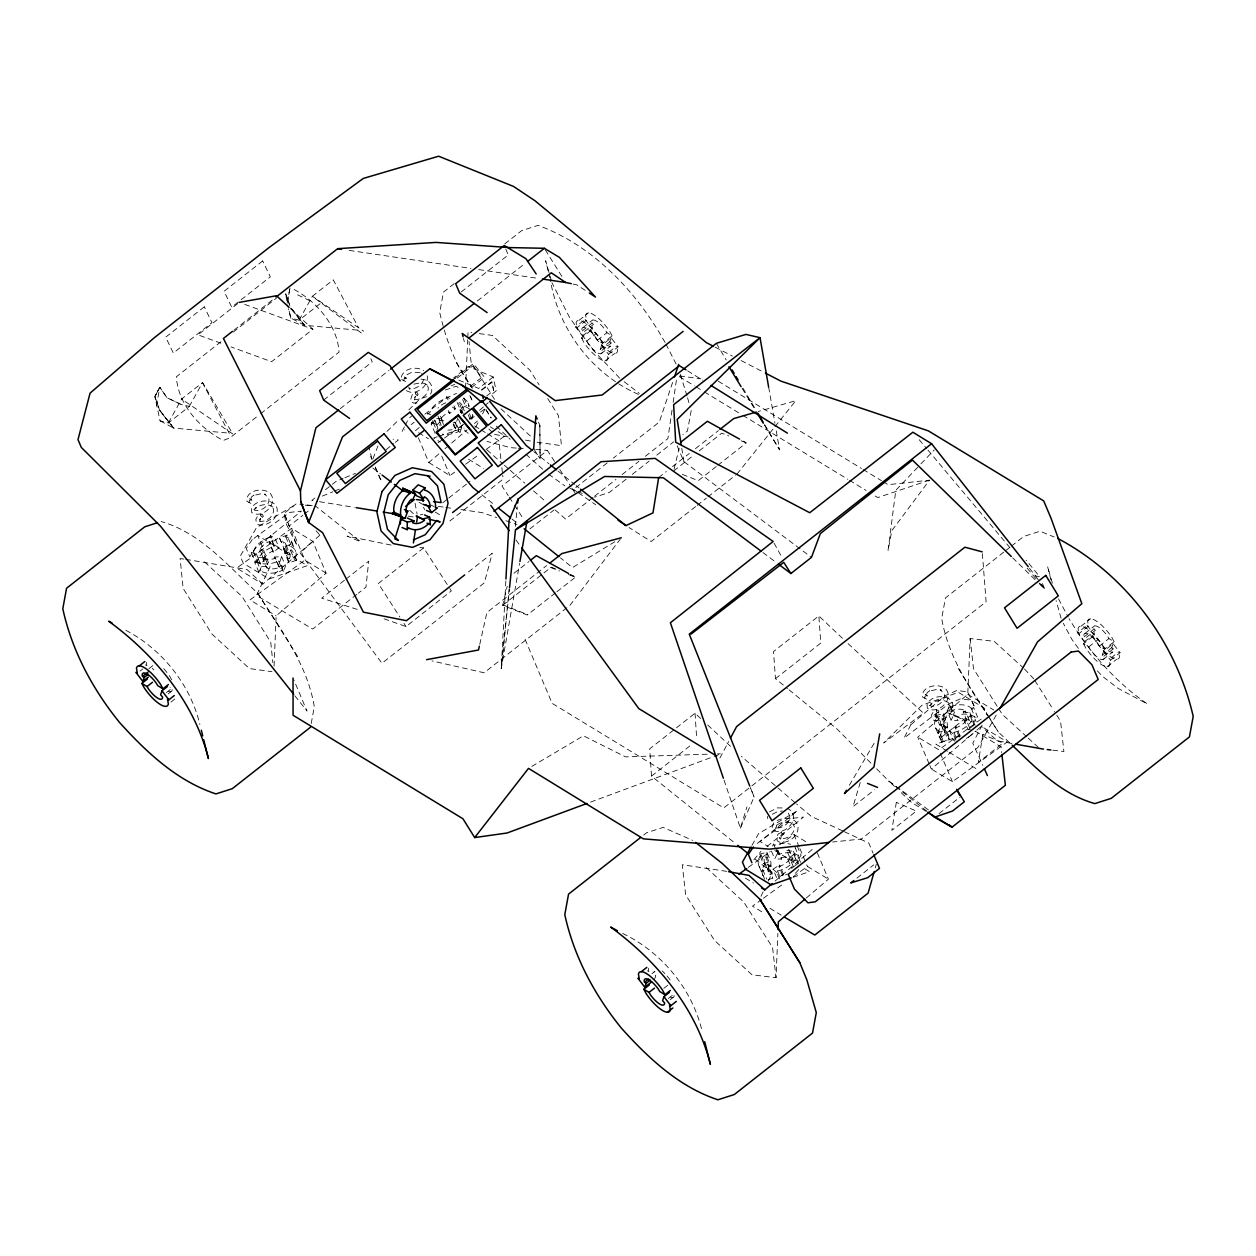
<?xml version="1.0" encoding="UTF-8"?>
<svg xmlns="http://www.w3.org/2000/svg" width="1256" height="1256" viewBox="0 0 1256 1256"><rect width="100%" height="100%" fill="white"/><g stroke="black" fill="none" stroke-linecap="round" stroke-linejoin="round"><path stroke-width="0.75" stroke-dasharray="5 3.75" d="M274.059 666.151L276.132 615.895L326.12 573.144L312.791 541.32L291.58 528.321L236.678 568.089L262.802 584.103L312.791 541.32M726.722 871.35L682.259 864.756L685.682 894.963L714.601 940.524L752.014 974.797L776.02 977.702L777.888 933.381M929.079 763.726L917.743 737.131L967.748 694.364L970.15 638.535L994.218 641.345L1023.075 667.705M465.521 387.994L467.719 339.732M467.813 337.801L468.064 332.008L471.816 332.542M505.854 580.931L501.254 668.537L519.591 563.426M509.167 588.703L501.254 668.537L509.355 589.551M515.352 526.405L517.284 506.937M249.096 502.651L249.426 500.438L251.451 499.825L252.377 501.646L250.933 503.389L246.945 501.395C245.344 490.201 263.32 486.92 270.181 493.31C278.958 503.75 262.159 519.576 251.655 512.432L251.436 508.13C255.816 500.312 268.093 498.71 274.907 504.237L276.995 507.801C278.989 517.849 268.235 526.562 258.689 524.82L256.381 523.469L255.879 519.152L257.496 516.53L262.253 514.301L263.43 516.247L259.647 519.482L260.683 518.226L259.757 521.805L258.312 520.329L260.071 521.35C266.712 521.947 274.389 516.153 273.478 509.088L271.987 506.529L273.164 507.283C267.858 502.997 259.741 504.363 254.858 508.633L256.098 507.581L255.172 511.192L253.963 509.528L255.69 510.533C262.253 511.114 269.82 505.367 268.91 498.381L264.718 494.158L265.675 494.424L261.593 493.655L253.084 495.57L254.01 495.1L251.498 496.921L250.556 500.579L249.599 498.742L251.451 499.825M403.835 380.788L404.149 378.59L406.175 377.962L407.117 379.799L405.672 381.541L401.685 379.532M672.038 410.068L667.894 438.595L644.972 456.603M673.153 402.454L676.749 377.726M924.746 698.336L925.06 696.138L927.085 695.51L928.027 697.331L926.583 699.09L922.595 697.08C920.978 685.886 938.97 682.62 945.831 688.995C954.607 699.451 937.792 715.261 927.289 708.133L927.085 703.831C931.465 696.012 943.743 694.395 950.557 699.922L952.645 703.486C954.639 713.534 943.884 722.247 934.338 720.504L932.03 719.154L931.512 714.852L933.13 712.231L937.887 710.001L939.08 711.932L935.296 715.182L936.317 713.91L935.39 717.506L933.962 716.03L935.72 717.05C942.345 717.647 950.038 711.854 949.128 704.773L947.636 702.23L948.798 702.967C943.507 698.681 935.39 700.063 930.492 704.333L931.748 703.266L930.806 706.893L929.613 705.213L931.34 706.217C937.887 706.798 945.454 701.068 944.543 694.081L940.352 689.858L941.325 690.125L937.243 689.34L928.733 691.255L929.66 690.8L927.132 692.621L926.19 696.264L925.248 694.442L927.085 695.51M270.15 537.207L268.313 537.756A20.661 12.717 -22.9 0 0 253.822 550.364L253.508 551.651L251.121 552.248L255.046 561.542L257.433 560.945L257.747 559.658A20.661 12.717 -22.9 0 1 272.238 547.051L274.075 546.501L270.401 535.558L275.127 538.416L279.052 547.695L273.196 552.405L269.506 541.556L267.151 542.592A14.334 8.823 -22.9 0 0 259.898 549.484L263.619 559.375L265.817 558.81L261.892 549.531L259.694 550.081M273.196 552.405L269.506 541.556M274.075 546.501L270.401 535.558M449.585 398.482L446.696 396.755L446.461 398.403L444.624 398.953A20.661 12.717 -22.9 0 0 430.133 411.56L429.819 412.847L427.433 413.444L428.736 416.552M454.044 405.798L455.347 408.891L449.507 413.601L449.742 412.046L447.387 413.083A14.334 8.823 -22.9 0 0 440.118 419.975L442.128 420.006L439.506 413.821M156.388 405.876L159.842 387.225L166.875 397.634L180.942 404.432L189.358 406.442L168.382 422.927L160.046 420.839L154.896 396.582L159.842 387.225L166.844 397.665L181.021 404.354M289.963 288.158L287.2 303.089L285.709 293.794L289.367 304.156M311.221 723.487L314.298 706.704C307.186 663.655 280.245 629.115 257.7 593.177C228.215 566.283 201.07 532.952 161.161 521.538M691.208 410.524L687.44 431.044L682.84 434.655M287.153 303.12L289.948 288.174M479.761 644.375L486.888 612.535L546.611 565.608M401.308 377.208C403.427 368.196 416.757 365.873 423.665 370.677M555.388 592.926L527.269 615.032L502.667 605.329L507.22 586.301M674.127 469.053L679.135 448.125M434.058 420.854L433.744 422.142L431.358 422.738L436.805 424.968L442.128 420.006M875.259 867.896L876.295 864.301M860.234 782.535L852.981 806.682L874.459 789.82M159.795 410.429L173.658 428.123L159.7 410.445L154.849 396.629L159.842 387.225L154.849 396.629L159.795 410.429L173.705 428.092L226.425 432.88M357.238 330.093L304.502 325.288L290.56 307.563L304.47 325.335L290.513 307.657L285.661 293.826L289.351 304.125M724.005 780.07L740.412 828.175L746.928 806.917M779.568 878.839L776.946 872.653L777.511 870.942L779.332 870.565A20.661 12.717 -22.9 0 0 795.55 859.01L796.116 857.691L798.455 857.314L801.721 865.054M782.912 875.793L778.987 866.499L779.505 864.913L783.43 874.207L782.912 875.793L783.744 875.573A14.334 8.823 -22.9 0 0 787.167 874.066M955.957 740.239L953.335 734.038L953.901 732.327L955.722 731.95A20.661 12.717 -22.9 0 0 971.94 720.41L972.505 719.076L974.844 718.699L976.148 721.792M959.301 737.178L955.376 727.883L955.895 726.298L959.82 735.592L953.383 739.878L949.457 730.584L955.895 726.298M281.595 556.581L285.52 565.875L283.699 571.307L279.774 562.029L281.595 556.581L274.279 557.067L279.334 567.382L278.518 567.743A14.334 8.823 -22.9 0 1 268.392 568.513L266.633 567.775L262.708 558.496L264.718 557.381L268.643 566.676L266.633 567.775M458.55 419.331L461.831 427.071L459.994 432.504L456.069 423.209L457.906 417.777M672.619 382.405L659.306 421.985L613.321 458.11M263.619 559.375L263.823 558.779A14.334 8.823 -22.9 0 1 271.076 551.886L273.431 550.85M285.552 549.249L283.762 548.809L287.687 558.104L289.477 558.543L285.552 549.249L286.148 547.49A14.334 8.823 -22.9 0 0 283.275 541.367L281.579 542.702L279.586 538.227L286.87 535.025L290.795 544.319L289.618 546.015L291.015 546.454A20.661 12.717 -22.9 0 1 295.27 558.465L294.501 559.784L296.4 560.255L292.475 550.96L290.576 550.489L291.345 549.17A20.661 12.717 -22.9 0 0 287.09 537.175L285.693 536.72L286.87 535.025M289.477 558.543L290.073 556.785A14.334 8.823 -22.9 0 0 287.2 550.662L282.663 541.116M463.166 413.538L461.863 410.445L462.459 408.687A14.334 8.823 -22.9 0 0 459.57 402.564L457.89 403.898L456.823 401.48M575.593 326.905L576.944 327.738L586.489 320.233L585.139 319.416L575.593 326.905L582.47 335.933L583.867 331.945L593.397 324.456L591.372 322.133A14.036 4.474 51.8 0 1 605.408 330.093L606.946 332.699L612.127 335.854L602.582 343.359L597.401 340.203L595.878 337.597A14.036 4.474 51.8 0 0 581.842 329.637L583.867 331.945M582.47 335.933L592.016 328.428L593.397 324.456M600.242 349.325L609.772 341.82L611.798 344.128A14.036 4.474 51.8 0 1 597.762 336.168L596.239 333.578L591.058 330.422L581.512 337.911L586.693 341.067L588.232 343.673A14.036 4.474 51.8 0 0 602.268 351.633L600.242 349.325L601.624 345.337L611.17 337.848L618.046 346.86L608.501 354.349L607.15 353.533L616.696 346.028L618.046 346.86M609.772 341.82L611.17 337.848M654.36 979.774L655.742 975.786L653.717 973.478A14.036 4.474 51.8 0 1 654.973 971.359L650.891 974.562M1077.585 632.773L1078.935 633.605L1088.481 626.1L1087.115 625.284L1077.585 632.773L1084.462 641.8L1085.843 637.812L1095.389 630.324L1093.364 628.016A14.036 4.474 51.8 0 1 1107.399 635.976L1108.938 638.566L1114.103 641.722L1104.573 649.226L1099.393 646.071L1097.87 643.465A14.036 4.474 51.8 0 0 1083.818 635.505L1085.843 637.812M1084.462 641.8L1094.007 634.296L1095.389 630.324M1102.234 655.192L1111.764 647.688L1113.789 649.996A14.036 4.474 51.8 0 1 1099.754 642.036L1098.215 639.445L1093.05 636.29L1083.504 643.779L1088.685 646.934L1090.208 649.54A14.036 4.474 51.8 0 0 1104.26 657.5L1102.234 655.192L1103.616 651.205L1113.146 643.716L1120.038 652.728L1110.492 660.216L1109.142 659.4L1118.672 651.895L1120.038 652.728M1111.764 647.688L1113.146 643.716M377.978 445.911L372.326 460.434L368.793 446.539M740.412 828.175L754.118 796.979L750.57 787.826M423.68 379.579C421.953 385.058 416.207 389.187 410.429 388.685L408.702 387.664L409.896 389.344L409.629 387.68M430.541 394.18L431.734 391.448L431.734 385.937L429.646 382.374L425.847 380.003L420.948 379.077M760.995 896.329L763.397 891.258M768.217 881.131L772.236 872.7L754.259 858.429M283.699 571.307L282.474 570.224L280.779 571.056A20.661 12.717 -22.9 0 1 262.017 571.653L260.965 570.899L258.815 572.077L254.889 562.782L257.637 557.319L264.718 557.381M258.815 572.077L261.562 566.597L257.637 557.319M435.11 433.257L431.185 423.979L432.865 420.65M436.79 429.929L437.873 427.794L434.607 420.054M404.385 426.93L401.857 431.907L404.51 429.819M405.233 425.266L408.593 418.64L411.56 416.113M772.55 846.104L773.57 844.095L774.481 845.351L776.287 844.644A20.661 12.717 -22.9 0 1 790.605 844.299M777.762 849.81L781.687 859.104L774.701 858.853L777.495 853.389L776.192 850.296M957.229 719.327L958.093 720.489L951.09 720.253L947.165 710.959L949.96 705.495L953.492 712.937M951.09 720.253L952.864 716.784M475.679 427.181L479.085 420.587M482.477 413.993L485.02 409.064M982.145 725.105L972.803 743.222L982.804 765.359M719.892 758.012L728.7 741.464M168.382 422.927L181.586 399.031L202.561 382.546L232.815 433.979L181.586 399.031M189.263 406.504L202.561 382.546M299.101 320.202L312.383 296.243L363.628 331.192M996.212 715.041L977.953 747.383L861.349 839.008L832.634 842.007M751.967 845.304L758.64 833.56L797.623 810.638L760.006 841.504L768.232 846.528M849.354 785.283L875.777 740.49M773.869 822.9L772.267 825.475L772.471 829.776C782.975 836.92 799.789 821.094 791.013 810.654L787.261 808.299M753.898 859.732L760.963 851.348M765.516 856.718L769.441 866.012L771.043 866.656L767.118 857.361L765.108 857.314A14.334 8.823 -22.9 0 0 765.281 864.379L770.478 874.788L771.812 873.25L767.887 863.971L766.553 865.494M769.441 866.012L769.033 866.609A14.334 8.823 -22.9 0 0 769.206 873.658L770.478 874.788M793.227 866.42L789.961 858.68L788.768 860.423A14.334 8.823 -22.9 0 1 779.819 866.279L778.987 866.499M941.906 718.118L945.831 727.412L947.432 728.056L943.507 718.762L941.498 718.715A14.334 8.823 -22.9 0 0 941.67 725.764L946.867 736.173L948.202 734.65L944.277 725.356L942.942 726.879M945.831 727.412L945.423 728.009A14.334 8.823 -22.9 0 0 945.595 735.058L946.867 736.173M969.616 727.821L966.351 720.065L965.158 721.823A14.334 8.823 -22.9 0 1 956.208 727.679L955.376 727.883M798.738 863.877L793.462 851.332L795.77 847.957M797.136 845.932L801.061 855.226L797.387 860.627L790.731 859.826L786.806 850.532L788.925 849.59L792.85 858.884L790.731 859.826M975.127 725.277L969.852 712.733L973.526 707.332L977.451 716.626L973.777 722.012L967.12 721.211L963.195 711.917L965.315 710.975L969.24 720.269L967.12 721.211M290.795 544.319L283.511 547.522L285.505 551.996L286.588 550.411M463.825 397.76L467.091 405.5L459.822 408.718L461.815 413.177L462.899 411.607L458.974 402.312M470.262 409.786A20.661 12.717 -22.9 0 0 467.31 407.65L465.929 407.211L467.091 405.5M413.883 384.163L420.87 382.766L424.858 383.535L427.888 385.419L426.726 384.681L428.218 387.225C429.128 394.306 421.435 400.099 414.81 399.502L413.051 398.482L414.48 399.958L415.406 396.378L414.386 397.634L418.17 394.384L416.976 392.453L412.219 394.682L410.743 399.298L411.12 401.606L413.428 402.956L418.609 403.066M788.25 813.197L789.741 815.741C790.636 822.711 783.069 828.458 776.522 827.877L774.795 826.872L775.988 828.536L776.93 824.925L775.674 825.977C780.573 821.707 788.69 820.341 793.98 824.627L792.819 823.889L794.31 826.432C795.221 833.497 787.528 839.291 780.902 838.71L779.144 837.673L780.573 839.149L781.499 835.57L780.478 836.841L784.262 833.592L783.069 831.66L778.327 833.874L776.71 836.512L777.213 840.813L779.521 842.164C789.066 843.906 799.821 835.193 797.827 825.145L795.739 821.581C790.558 817.216 783.038 817.719 777.229 820.466M883.078 481.645L888.071 484.69L929.503 480.169L891.807 530.691L888.008 550.74L895.795 490.327L919.659 465.238M569.957 605.329L620.166 539.295M763.177 875.903A20.661 12.717 -22.9 0 1 763.978 865.478L764.967 864.207L763.255 863.516L759.331 854.221L761.042 854.912L760.053 856.2A20.661 12.717 -22.9 0 0 761.576 869.152L762.8 869.78L766.725 879.059M943.13 740.459L941.89 739.831A20.661 12.717 -22.9 0 1 940.383 726.879L941.372 725.607L939.645 724.9L935.72 715.622L937.447 716.312L936.458 717.584A20.661 12.717 -22.9 0 0 937.965 730.537L939.205 731.165L943.13 740.459L941.702 742.076L937.777 732.798L939.205 731.165M736.989 474.062L773.743 428.186M774.968 426.663L795.802 400.664L758.169 411.528M762.8 869.78L761.387 871.397L768.876 868.822L767.887 863.971M920.978 463.841L934.244 449.915M386.974 431.42L399.282 419.269M408.859 409.817L419.818 399.016L427.087 396.456M251.121 552.248L256.569 554.493L261.892 549.531M255.046 561.542L260.494 563.771L265.817 558.81M319.809 535.229L300.106 552.907L381.981 663.262L484.345 582.831L492.274 553.237L466.212 573.709M463.637 424.261L460.748 426.805L470.937 435.769M469.446 419.19L473.795 415.375M479.588 410.288L488.286 402.658M415.422 430.745L419.849 426.977M418.405 437.81L428.814 462.522L439.113 453.73M445.001 448.706L467.075 429.85M474.438 423.555L477.374 421.043M929.832 765.501L931.355 769.049L975.457 731.337M976.917 730.081L981.328 726.313L1007.281 741.919L952.425 781.719L931.355 769.049M775.093 881.068L814.893 847.188M806.336 897.977L828.426 879.153L816.4 850.736M767.008 846.45L803.526 817.075L791.735 818.378L754.416 845.492M269.271 543.11L275.127 538.416M502.667 605.329L551.243 567.163L556.502 569.235M237.714 303.591L197.946 334.834L223.709 344.238M233.93 330.187L274.514 298.284M220.946 341.742L176.358 376.784C177.928 403.977 199.688 428.469 223.301 440.448L229.879 437.889L259.081 414.935M233.255 332.086L276.304 298.253M320.076 303.716L299.179 320.139L290.78 318.113L288.519 308.74M290.481 308.631L312.885 329.245L271.579 361.697L231.073 346.923M260.62 413.726L339.041 352.104C337.471 324.911 315.711 300.42 292.099 288.44M454.217 283.636L443.478 292.067L439.71 312.571C446.021 339.654 455.473 365.951 472.397 388.308M504.818 243.868L521.68 230.617L538.07 225.374C593.413 245.595 636.714 291.847 665.052 342.433M323.64 400.052L372.231 361.869L370.897 358.714M461.188 291.957L508.256 254.968L504.928 247.087M340.266 408.655L388.983 370.363M477.327 300.953L524.537 263.854M454.923 378.166L473.371 363.691L484.58 377.287L470.749 388.151M296.055 503.954L284.233 513.249L285.819 523.155L297.06 545.559L284.233 513.249L289.053 526.138L302.837 515.321M457.31 378.04L472.649 366.014L481.927 377.287L469.666 386.926M314.848 498.051L311.818 500.438L317.595 501.38M325.477 489.699L336.106 481.346L343.139 478.442M386.11 449.617L393.756 443.604M395.295 442.395L398.356 439.993L393.034 439.16M304.36 514.112L310.483 509.292M493.2 376.973L478.63 388.418L453.636 377.93L468.221 366.469L493.2 376.973L496.183 390.836L490.358 395.42M481.409 389.957L491.897 381.714L493.749 390.459L484.753 397.524M481.817 390.067L491.803 382.216L493.577 390.553M579.016 320.359L588.546 312.854M140.028 671.065L142.76 668.93M148.899 668.694L152.981 665.492A14.036 4.474 51.8 0 0 151.725 667.611L153.75 669.919M583.098 327.502L592.628 320.013M582.187 330.925L591.733 323.436M586.693 341.067L596.239 333.578M597.401 340.203L606.946 332.699M166.357 692.606L171.805 688.319L170.125 687.299M601.922 350.346L611.452 342.841M168.178 693.877L170.91 691.726M601.012 353.752L610.542 346.264M170.894 702.104L174.992 698.885M605.094 360.912L614.624 353.423M442.724 502.793L447.277 499.213M448.785 498.02L470.027 481.331M344.442 580.288L321.677 598.17L358.447 609.772M345.95 579.095L368.714 561.212L365.951 587.18L358.353 593.162M449.868 520.989L503.138 479.117L502.714 475.286M356.83 594.355L312.681 629.052L256.459 595.423L270.087 566.739L257.873 535.558L307.28 565.655L269.129 578.969L243.287 563.238L240.289 556.141L256.507 527.599L295.474 504.676M554.603 461.517L547.38 450.386L502.039 486.025L508.225 495.555M447.23 584.542L423.665 547.867L378.323 583.506L399.848 616.979M607.182 462.93L573.474 489.432L576.645 491.63M529.906 528.917L554.084 509.92M384.053 618.8L406.002 626.54L451.328 590.917L448.251 586.144M593.036 497.423L565.545 519.026L555.356 510.062M594.559 496.23L615.958 479.415M622.065 474.611L638.864 461.407M626.116 479.227L609.239 492.493L594.669 497.156M632.239 474.407L649.116 461.156M656.778 455.127L673.64 441.877M513.971 573.27L528.902 561.542M658.678 477.547L666.324 471.534M672.447 466.714L689.293 453.479M695.416 448.675L718.385 430.62M673.671 470.953L693.202 455.598M699.215 450.873L721.76 433.163L728.794 435.942M556.926 591.733L575.845 576.865L570.569 574.793M716.297 466.494L698.273 480.655L680.689 473.732M717.804 465.301L746.362 442.866L741.275 440.055M566.896 607.731L484.125 672.776L431.986 660.907M695.604 506.592L651.158 541.524L629.099 527.599M697.143 505.383L706.343 498.161M707.866 496.952L735.466 475.27M700.66 718.463L695.039 713.235L649.697 748.859L651.487 776.114L734.791 842.964M842.493 638.346L818.849 615.942L773.508 651.581L775.47 678.68L787.543 688.555M651.487 776.114L692.276 744.054M775.47 678.68L820.796 643.072L818.849 615.942M643.684 835.067L646.761 832.665L663.137 827.406L692.621 840.343M1003.732 552.153L945.47 597.935L941.702 618.454C948.013 655.475 968.549 686.592 988.943 717.192M1005.271 550.944L1009.871 547.333M1011.394 546.125L1023.671 536.485L1040.047 531.241L1054.192 537.003M1080.992 626.226L1090.538 618.721M1085.074 633.369L1094.62 625.88M1084.179 636.792L1093.709 629.303M1088.685 646.934L1098.215 639.445M663.843 988.331L667.925 985.112M1099.393 646.071L1108.938 638.566M668.349 998.473L673.797 994.187M1103.898 656.213L1113.444 648.708M670.17 999.745L672.886 997.594M1103.004 659.62L1112.533 652.131M1107.085 666.779L1116.615 659.29M856.906 878.132L873.736 864.897M939.033 813.605L960.463 796.759M970.276 729.359L968.078 729.72L964.153 720.426L970.15 715.826L974.844 718.699M794.86 865.886L791.688 868.32L787.763 859.041L793.761 854.425L798.455 857.314M968.078 729.72L971.249 727.287M971.736 726.91L974.075 725.105L970.15 715.826M795.346 865.525L797.686 863.72L793.761 854.425M411.12 424.622L414.182 422.299M424.873 414.166L446.257 397.916L456.54 393.395M981.156 719.076L938.829 749.801L917.743 737.131M326.12 573.144L304.91 560.16L250.007 599.881L276.132 615.895M438.14 442.661L442.85 439.255M444.42 438.124L463.276 424.497M471.141 418.829L474.281 416.552M480.577 412.015L485.287 408.608M428.814 462.522L449.946 475.569L454.656 472.178M465.646 464.233L478.206 455.159M486.056 449.491L504.896 435.863L495.131 429.835M769.426 811.941L777.307 807.891L785.644 808M772.314 814.265L777.982 811.423L782.425 810.999M748.309 867.378L770.321 851.49M779.74 844.676L793.886 834.455L806.807 842.289M761.905 899.327L752.485 906.141L763.805 913.002M763.475 898.197L783.885 883.439M793.305 876.641L807.435 866.42L828.426 879.153M783.43 874.207L776.993 878.478L773.068 869.183L779.505 864.913M614.843 541.729L572.5 567.602L560.427 557.884M531.837 766.411L583.412 735.796L625.645 756.897L707.693 754.181M431.185 423.979L433.336 422.801L434.388 423.555A20.661 12.717 -22.9 0 0 441.374 425.156M440.966 424.324L439.003 419.677L441.029 418.578L444.294 426.318M254.889 562.782L257.04 561.605L258.092 562.358A20.661 12.717 -22.9 0 0 276.854 561.762L278.549 560.93L279.774 562.029M453.165 422.958L454.86 422.126L456.069 423.209M459.994 432.504L458.785 431.42L457.09 432.252A20.661 12.717 -22.9 0 1 442.253 434.121M950.87 706.736L952.676 706.045A20.661 12.717 -22.9 0 1 970.417 707.442L971.249 708.353L973.526 707.332M961.735 714.256A20.661 12.717 -22.9 0 1 974.342 716.736L975.174 717.631L977.451 716.626M777.495 853.389L778.406 854.645L780.212 853.939A20.661 12.717 -22.9 0 1 797.952 855.352L798.769 856.247L801.061 855.226M451.312 385.828L454.735 384.32M445.817 402.752L443.462 403.788A14.334 8.823 -22.9 0 0 437.92 408.137M453.667 423.931L455.63 428.579L454.829 428.924A14.334 8.823 -22.9 0 1 447.811 430.101M279.334 567.382L275.409 558.088L274.593 558.449A14.334 8.823 -22.9 0 1 264.466 559.218L262.708 558.496M344.913 477.72L355.464 473.371M322.368 496.089L332.934 491.74M334.693 491.018L339.968 488.835M590.618 802.097L712.293 757.085M714.115 756.41L721.368 753.726L717.474 753.851M445.283 390.051L456.195 386.22L461.046 389.172M296.4 560.255L288.927 562.861L285.002 553.566L292.475 550.96M793.07 877.332L809.413 871.617L802.82 867.598M937.777 732.798L945.266 730.207L944.277 725.356M941.702 742.076L949.191 739.501L948.202 734.65M768.06 879.75L772.801 878.101L771.812 873.25M929.503 480.169L877.818 497.58L872.81 494.534M437.198 436.805L433.618 437.983L440.275 442.034M438.988 436.209L464.061 427.951M960.903 735.875L935.83 744.133L947.479 751.245M420.273 514.929L422.864 514.222M954.607 713.125L953.304 710.033L955.753 709.405A14.334 8.823 -22.9 0 1 964.875 710.598L965.315 710.975M935.72 715.622L943.287 713.675L947.212 722.969L947.432 728.056M939.645 724.9L947.212 722.969M759.331 854.221L766.898 852.275L770.823 861.569L771.043 866.656M777.558 850.186L780.84 857.927L783.273 857.298A14.334 8.823 -22.9 0 1 792.41 858.492L792.85 858.884M763.255 863.516L770.823 861.569M964.153 720.426L966.351 720.065M787.763 859.041L789.961 858.68M453.196 424.465L454.515 427.558L461.831 427.071M278.204 566.362L285.52 565.875M436.711 418.531L441.029 418.578M261.562 566.597L268.643 566.676M947.165 710.959L954.168 711.194L953.304 710.033M305.286 505.179L313.121 505.587L299.854 504.3M516.31 448.078L510.486 447.638L486.92 441.39M518.257 448.219L524.082 448.659M535.731 449.522L547.38 450.386M391.118 545.057L347.096 536.124L360.708 541.807L315.083 505.697M419.834 547.538L423.665 547.867M1052.764 750.193L1063.895 751.496L1060.566 721.242L1054.381 711.461M963.195 711.917L969.852 712.733M786.806 850.532L793.462 851.332M679.669 375.937L700.864 378.825M183.863 559.077L180.11 558.559L183.141 588.389L211.84 633.935L249.394 668.553L271.94 671.677M185.747 559.344L246.992 569.502L262.802 584.103M479.305 333.594L492.43 335.446L529.875 370.127L539.075 384.791M537.066 442.222L561.448 445.66L558.48 415.752L547.255 397.822M438.171 506.372L443.87 507.173M445.77 507.44L453.369 508.523M460.952 509.591L481.849 512.542L496.638 517.582M349.262 250.384L470.984 268.439M478.724 269.585L538.62 278.471M319.526 501.694L354.208 507.345M408.169 516.138L417.808 517.707M508.13 436.9L494.644 434.419L488.898 429.097M525.495 440.102L531.272 441.17M1011.959 743.505L997.123 740.742L981.328 726.313M573.129 284.06L576.865 284.861L586.175 290.968M1029.433 568.199L1035.478 575.876L1039.748 576.818L1026.23 560.176M460.826 412.91L460.073 410.005L461.863 410.445M505.87 520.722L516.97 524.506M244.763 304.392L312.885 329.245M741.087 440.793L746.362 442.866M550.756 567.539L559.548 571.009M568.324 574.463L575.358 577.242L570.271 574.432M503.138 604.952L527.74 614.655M952.331 714.711L947.322 712.686L939.504 738.701L964.043 719.421L960.699 718.071M569.879 488.38L582.25 493.42M427.433 413.444L430.777 414.825M439.003 419.677L440.778 420.415A14.334 8.823 -22.9 0 0 443.886 420.823M430.651 505.006L434.042 506.482M842.65 830.923L811.25 816.337L796.571 803.981M844.393 831.739L868.807 843.074L873.077 853.217M297.641 294.877L311.755 301.644M715.072 347.111L732.421 356.076M741.103 360.55L763.648 372.216M304.486 325.288L290.858 318.051L287.655 304.957M160.046 420.839L173.673 428.076M125.851 630.339C162.04 649.164 190.472 684.771 199.877 724.539M622.678 933.459C661.912 952.142 692.872 989.775 702.34 1032.291M638.472 394.415C592.251 374.162 558.276 329.339 550.332 279.601M375.34 467.42L380.631 479.619L384.006 481.582M406.175 377.962L404.338 376.894L405.28 378.715L406.222 375.073L411.89 372.231L420.415 372.577L419.441 372.31L422.157 374.005M406.379 390.585C415.673 396.708 429.992 385.561 426.993 374.995M967.748 694.364L993.7 709.97M452.364 407.085L455.347 408.891M274.326 544.853L279.052 547.695M745.358 878.117L753.443 882.999M718.212 381.196L861.428 468.457M863.092 469.477L881.414 480.64M679.402 376.69L694.411 385.828M696.075 386.848L702.748 390.914M704.412 391.919L741.103 414.276M742.767 415.296L847.8 479.29M849.464 480.31L866.138 490.468M474.627 425.972L479.462 428.924M481.079 429.913L485.931 432.865M487.548 433.838L498.836 440.73L500.987 459.932M975.237 731.149L1001.063 746.88L1001.707 752.642M468.567 459.272L483.544 468.41M949.144 752.25L977.435 769.488M419.049 502.212L422.299 504.19M435.267 512.087L441.751 516.043M926.143 811.329L911.542 802.443L900.175 791.767M774.826 850.548L796.241 863.594M769.897 908.276L781.185 915.153M145.492 664.879L146.842 665.711L145.994 660.719M647.484 970.747L648.834 971.579L647.986 966.586M490.248 426.82L493.498 428.83M418.672 432.755L428.437 438.768M687.629 370.85L702.591 380.191M578.231 492.729L595.736 504.771M548.558 474.156L564.87 485.868M928.357 809.869L888.808 781.091L876.61 768.829M938.263 713.047L936.568 711.791L936.348 709.923M417.353 395.499L415.658 394.243L415.422 392.374M783.446 834.691L781.75 833.45L781.53 831.566M262.614 517.346L260.934 516.106L260.699 514.222M677.172 445.754L683.892 461.627L811.455 557.366M762.894 552.499L775.345 561.84M361.32 332.997L312.304 296.306L333.28 279.837L358.541 327.722M372.844 468.017L380.521 473.873M624.216 381.73L639.32 393.411M926.834 811.188L888.808 781.091L894.492 786.429M533.784 451.579L548.888 463.715M557.962 470.984L574.573 484.345M576.096 485.554L579.11 487.987M481.849 494.785L495.461 505.697M512.071 519.058L518.131 523.893M789.051 689.795L837.312 729.281L871.193 763.365M542.623 469.179L525.432 453.809M795.095 802.741L741.354 756.379M486.935 449.868L502.95 463.951M504.41 465.238L508.774 469.085M510.234 470.356L524.788 483.168M533.517 490.845L546.611 502.384M969.24 720.269L968.8 719.892A14.334 8.823 -22.9 0 0 959.678 718.683M949.457 730.584L953.335 734.038M953.383 739.878L954.874 741.213M773.068 869.183L776.946 872.653M454.515 427.558L455.63 428.579M274.279 557.067L275.409 558.088M1024.519 669.024L1033.782 678.868M1026.796 736.832L1002.319 714.429L998.206 707.913M1028.24 738.135L1039.764 748.686M409.676 510.219L415.092 515.211M706.28 867.629L743.678 901.949L772.581 947.542L776.02 977.702M204.555 561.919L242.078 596.553L270.731 642.13L272.85 662.634M501.003 408.812L532.905 438.375M707.678 724.995L731.526 747.226M848.051 643.606L923.395 713.11L883.722 742.971L922.03 705.165L958.422 692.37L984.249 708.117L987.247 715.214M989.979 718.825L998.3 731.981L1010.782 743.85M496.308 426.114L510.171 439.302M1012.681 557.837L1037.739 582.282M1039.136 583.632L1044.709 589.064L1041.868 582.062M1097.367 670.908L1102.376 676.215L1118.075 688.366L1147.356 703.957C1115.281 681.835 1089.219 651.848 1069.076 618.721M619.695 378.213L593.13 350.031L569.722 317.799L551.965 282.773M316.057 530.801L319.762 534.962M919.172 439.679L926.708 448.643M927.964 450.135L1010.813 548.731M1027.125 568.152L1038.429 581.606M1039.685 583.098L1044.709 589.064L1039.575 581.748M294.909 695.824L307.014 711.1L293.763 679.716M1087.115 625.284L1094.007 634.296M1103.616 651.205L1110.492 660.216M585.139 319.416L592.016 328.428M601.624 345.337L608.501 354.349M780.84 857.927L781.687 859.104M516.012 540.064L519.466 544.79M1078.402 648.363L1071.792 639.257L1063.298 623.274M1035.478 575.876L1038.555 580.272M559.768 469.461L571.103 486.935M572.139 488.521L575.232 493.294M509.261 497.14L513.39 503.499M514.426 505.085L523.721 519.387M403.961 623.353L406.002 626.54M533.737 448.769L540.096 458.833L539.845 425.313L538.51 422.157M1034.818 680.501L1053.36 709.828M485.915 409.676L491.112 417.887M997.17 706.28L973.526 668.789L970.15 638.535M958.202 668.396L986.981 714.036M988.017 715.669L998.3 731.981M456.211 362.529L471.628 386.974M486.025 409.801L491.159 417.95M257.7 593.177L297.798 656.762M494.519 399.377L471.047 361.885L469.006 341.349M545.34 249.928L562.625 277.607M742.092 388.339L755.264 409.943M764.37 424.905L779.568 449.836L776.255 430.824M716.36 343.328L726.235 359.97M743.018 388.261L755.861 409.896M764.747 424.873L779.568 449.836M774.073 543.157L781.546 556.659M423.445 507.298L424.732 509.685M1058.525 598.908L1068.197 617.073M665.931 344.081L676.12 364.036M1114.103 641.722L1111.795 637.341A22.781 7.269 51.8 0 0 1087.633 621.123L1088.481 626.1M1104.573 649.226L1102.25 644.846A22.781 7.269 51.8 0 0 1078.088 628.612L1078.935 633.605M1093.05 636.29L1095.358 640.654A22.781 7.269 51.8 0 0 1119.52 656.888L1118.672 651.895M1083.504 643.779L1085.828 648.159A22.781 7.269 51.8 0 0 1109.99 664.377L1109.142 659.4M612.127 335.854L609.804 331.474A22.781 7.269 51.8 0 0 585.641 315.256L586.489 320.233M602.582 343.359L600.274 338.979A22.781 7.269 51.8 0 0 576.111 322.745L576.944 327.738M591.058 330.422L593.366 334.787A22.781 7.269 51.8 0 0 617.544 351.021L616.696 346.028M581.512 337.911L583.836 342.291A22.781 7.269 51.8 0 0 607.998 358.51L607.15 353.533M202.467 382.625L230.523 435.785M171.711 679.873L170.157 676.953A22.781 7.269 51.8 0 0 162.856 667.705M469.838 395.53L472.586 401.386L470.466 396.394M370.567 456.289L372.121 459.884M375.214 467.059L380.631 479.619M940.336 753.349L952.425 781.719M793.886 834.455L799.161 846.889M799.915 848.663L807.435 866.42M971.249 708.353L975.174 717.631M949.96 705.495L953.885 714.79M953.901 732.327L956.523 738.528M945.266 730.207L949.191 739.501M937.447 716.312L944.622 732.97M935.642 727.993L939.567 737.288M794.86 846.952L798.769 856.247M775.8 848.444L778.406 854.645M773.57 844.095L775.533 848.742M771.435 851.113L774.701 858.853M777.511 870.942L780.792 878.682M768.876 868.822L772.801 878.101M761.042 854.912L768.232 871.586M759.252 866.609L765.312 880.692M468.095 403.349L469.399 406.442M469.446 413.711L472.711 421.451M462.663 399.455L465.929 407.211M468.19 414.778L470.812 420.98L471.581 419.661A20.661 12.717 -22.9 0 0 472.02 412.627M462.396 406.269L465.662 414.025M457.2 402.517L461.815 413.177M460.073 410.005L461.376 413.098M446.696 396.755L448.015 399.848M454.86 422.126L458.785 431.42M448.204 410.492L449.507 413.601M437.952 415.924L439.914 420.572M434.843 420.32L436.805 424.968M525.087 639.32L552.122 703.344L723.77 807.922L986.117 601.765L982.396 553.77M433.336 422.801L436.617 430.541M441.767 456.148L449.946 475.569M291.784 542.152L295.709 551.447M285.693 536.72L289.618 546.015M290.576 550.489L294.501 559.784M286.085 545.088L290.01 554.367M279.586 538.227L285.505 551.996M278.549 560.93L282.474 570.224M256.569 554.493L260.494 563.771M253.508 551.651L257.433 560.945M257.04 561.605L260.965 570.899M291.58 528.321L304.91 560.16M680.375 374.429L687.032 396.017M750.507 787.936L754.118 796.979M1052.371 583.129L1047.598 566.597L1050.911 579.817M1061.085 618.329L1056.108 600.572M687.55 397.838L690.172 406.897M551.447 280.936L545.606 260.73L549.861 277.717M287.687 558.104L288.927 562.861M283.762 548.809L285.002 553.566M463.48 338.414L464.312 341.742M415.03 503.216L417.118 514.081M768.641 387.099L774.936 423.225M767.4 816.4L767.777 818.739M681.757 448.204L683.892 461.627M501.851 467.609L502.494 473.355M695.039 713.235L696.688 738.544M943.287 713.675L943.507 718.762M766.898 852.275L767.118 857.361M539.845 425.313L540.096 458.833M798.675 869.529A20.661 12.717 -22.9 0 1 792.85 875.181M973.07 733.316A20.661 12.717 -22.9 0 1 970.605 735.545M969.24 736.581A20.661 12.717 -22.9 0 1 966.257 738.465M172.166 689.607A14.036 4.474 51.8 0 1 167.472 690.831M463.385 398.356A20.661 12.717 -22.9 0 1 468.551 406.709M674.142 995.474A14.036 4.474 51.8 0 1 669.464 996.699M662.226 970.935A22.781 7.269 51.8 0 1 664.848 973.573M667.046 976.022A22.781 7.269 51.8 0 1 671.238 981.486M896.329 802.333L891.838 830.357L916.362 811.078L896.329 802.333M982.851 734.352L978.361 762.361L1002.885 743.097L982.851 734.352M910.82 724.79L904.085 738.057L948.484 704.082L960.463 698.807L971.375 700.236L974.797 707.536L967.858 691.915L956.946 690.486L944.967 695.761L910.82 724.79M252.283 539.53L246.239 548.432L249.756 556.753L255.8 547.851L301.377 511.114L289.587 512.417L252.283 539.53M204.304 306.825L165.682 337.173L173.328 353.03L211.934 322.698L204.304 306.825M262.677 260.95L224.07 291.298L231.716 307.155L270.323 276.822L262.677 260.95"/><path stroke-width="1.5" d="M400.397 523.956L400.507 519.089L403.129 518.681M402.046 527.504L407.132 529.702L407.289 522.025L400.507 519.089M778.045 929.519L778.359 921.81L804.876 899.218M505.948 578.985L509.025 520.581L518.053 499.15L716.36 343.328L745.938 334.41L760.037 337.676L768.641 387.099M517.676 503.044L518.053 499.15M509.544 587.635L515.478 529.844L601.059 461.706L655.13 458.377L773.147 541.477L670.39 622.772L723.378 778.218M426.428 510.423L431.515 512.621L437.433 507.942L435.424 507.628L435.565 505.76A20.661 16.878 -66.6 0 0 426.129 490.578L424.606 490.217L424.952 487.783L418.17 484.847L412.722 490.264L416.615 495.853L423.398 498.789L424.402 496.764A14.334 11.712 -66.6 0 1 429.882 504.378L430.101 506.812L423.115 504.315M413.412 542.953L415.485 529.624M416.662 522.009L417.557 516.31M658.678 477.547L652.979 512.888L625.943 525.605L617.999 520.125M879.687 733.865L873.956 767.039L844.456 793.572L846.418 790.26M519.937 561.526L526.939 521.397M479.352 646.243L478.505 649.996L426.585 659.667M464.689 574.918L406.442 620.684L363.408 612.159L322.619 532.701L308.646 522.465L300.812 501.788L300.451 490.908L315.9 427.794L338.743 409.849M874.239 871.507L868.1 893.142L814.814 935.014L784.419 917.131M401.857 516.53L394.855 538.95L398.325 540.441L387.476 529.31L383.802 512.558L388.261 494.66L399.691 480.436L414.982 473.669L430.086 476.181M674.441 377.004L678.68 364.413M168.398 684.536L162.935 688.822L160.627 684.442A22.781 7.269 51.8 0 0 136.464 668.223L137.312 673.2L135.946 672.384L142.823 681.396L144.22 677.424L148.302 674.205M167.441 686.53L161.977 690.816L160.595 694.788L162.621 697.096A14.036 4.474 51.8 0 1 148.585 689.136L147.046 686.545L141.865 683.39L147.329 679.104M670.374 990.403L664.926 994.689L662.619 990.309A22.781 7.269 51.8 0 0 638.441 974.091L639.288 979.068L637.938 978.251L644.815 987.263L646.212 983.291L650.294 980.072M669.417 992.397L663.969 996.683L662.587 1000.655L664.612 1002.963A14.036 4.474 51.8 0 1 650.577 995.003L649.038 992.413L643.857 989.257L649.305 984.971M410.1 493.388L403.317 490.452L402.815 488.239L409.597 491.175L410.1 493.388L408.624 494.424A20.661 16.878 -66.6 0 0 400.538 513.453L400.821 515.211L394.039 512.275L392.06 513.469L404.997 518.461L407.823 511.035L404.432 509.559M300.828 501.756L308.646 522.465L342.496 436.884L429.819 368.824L536.375 423.539M409.597 491.175L415.359 494.173L411.921 501.348L411.45 499.26L409.676 501.003A14.334 11.712 -66.6 0 0 405.892 511.302L405.971 512.134L407.823 511.035M730.458 738.151L736.628 726.565L964.875 547.208L982.239 551.855M1000.059 708.243L1037.534 641.863L1081.84 603.681L1051.115 518.445L1043.705 500.909L928.325 430.855L780.996 381.165L765.391 373.111M751.01 846.984L742.437 862.103L745.436 869.199L771.263 884.931L791.249 877.96M753.412 846.968L748.372 854.378L751.889 862.699M293.025 677.973L293.088 715.261L462.93 818.755L474.69 837.564L528.509 768.374L643.386 838.851L769.457 849.15L828.803 842.415M407.132 529.702L408.64 527.787L409.974 528.635A20.661 16.878 -66.6 0 0 427.48 524.788L428.72 523.391L430.368 524.647L429.646 517.158L424.559 514.944M407.242 518.021L414.025 520.957L412.612 522.763L414.606 523.422A14.334 11.712 -66.6 0 0 423.853 520.753L424.465 520.157L422.942 518.995L416.16 516.059L424.465 520.157M412.722 490.264L419.504 493.2L424.952 487.783M761.529 887.898L764.763 889.86L772.142 883.58M468.88 338.115L551.29 272.819L565.671 282.49L571.276 283.668M452.584 512.558L533.706 448.785L535.841 415.846L537.175 419.002M232.423 331.364L223.411 338.461L300.451 490.908M276.022 297.107L337.66 248.672L435.989 242.408L509.371 247.573L544.335 248.296L559.391 257.354L595.485 297.075L589.284 292.993M390.506 369.17L474.281 303.34M527.583 261.468L544.335 248.296M453.385 379.375L414.967 409.55L426.192 423.162L467.687 390.569M454.248 380.458L417.447 409.346L426.757 420.634L466.604 389.329M139.369 665.821L144.817 661.535M487.438 397.712L481.613 402.281L460.999 384.336M144.22 677.424L142.54 676.403L147.988 672.117M142.823 681.396L148.287 677.11M147.046 686.545L152.51 682.259M405.594 506.466L414.339 499.605M141.865 683.39L144.189 687.754A22.781 7.269 51.8 0 0 168.351 703.988L167.503 698.995L168.869 699.827L174.317 695.541M683.123 331.396L602.142 394.996L555.215 400.633L462.239 333.452L463.072 336.765M493.922 511.333L679.308 365.653L685.964 369.814M310.53 727.208L232.329 788.658L215.954 793.918C177.127 781.122 146.23 752.109 119.398 722.279C92.536 689.089 71.922 650.687 62.8 608.752L66.568 588.248L144.77 526.798L157.518 522.7M530.393 560.364L536.359 555.67L568.576 573.49M680.501 442.41L707.364 421.294L739.58 439.113M549.673 563.206L561.919 553.566L621.327 537.772M719.923 429.411L733.708 418.593L756.285 412.062M1028.224 566.66L931.575 443.729L689.261 634.154L749.785 786.115M778.453 564.18L790.903 573.521L811.455 557.366L820.341 533.612L912.453 460.089L1011.3 556.486M640.623 837.485L568.56 894.115L564.792 914.619C573.898 956.554 594.528 994.956 621.39 1028.146C648.206 1057.976 679.119 1086.99 717.93 1099.785L734.32 1094.525L812.522 1033.076L816.29 1012.572L806.87 979.931L799.789 962.63L759.692 899.045L722.247 863.422L695.589 842.462M641.345 971.689L646.809 967.403M646.212 983.291L644.532 982.27L648.614 979.052M644.815 987.263L651.629 981.909M649.038 992.413L654.486 988.127M643.857 989.257L646.181 993.622A22.781 7.269 51.8 0 0 670.343 1009.855L669.495 1004.863L670.845 1005.695L676.293 1001.409M667.438 1012.258L672.886 1007.971M853.845 880.535L850.783 882.937L867.676 877.693L879.498 868.398L873.799 854.896M690.988 634.139L783.76 562.358L790.903 573.521M738.889 874.192L746.739 868.524M403.317 490.452L401.841 491.489A20.661 16.878 -66.6 0 0 393.756 510.517L394.039 512.275M515.478 529.844L604.607 476.479L663.341 477.782L761.34 551.337M398.843 516.404L400.821 515.211M413.365 539.954L425.266 534.695L436.68 520.471L440.134 521.962L428.845 519.136M586.992 803.447L507.094 832.995L474.69 837.564M928.357 812.397L934.433 817.216L952.519 811.031L964.341 801.736L956.837 789.459M422.942 518.995L429.646 517.158M239.237 302.382L276.477 295.741L289.084 307.343M407.289 522.025L414.025 520.957M1043.485 749.11L1015.664 744.196M1047.19 749.549L1050.895 749.973M416.285 499.558L423.931 500.485M433.493 501.646L441.139 502.573L437.465 485.821L427.982 476.087M337.66 248.672L341.522 249.238M542.482 279.052L565.671 282.49M356.139 507.66L377.334 511.114M383.127 512.055L394.682 513.94M728.574 871.68L749.016 875.401L764.763 889.86M392.06 513.469L395.844 514.725M954.01 715.386L959.019 717.396M867.488 783.367L877.52 787.402M1057.725 538.432C1125.392 574.212 1176.087 641.675 1193.2 716.391L1189.432 736.911L1111.23 798.361L1094.84 803.605C1061.289 794.153 1036.545 768.578 1012.163 745.169M415.359 494.173L402.815 488.239M425.015 504.598L430.101 506.812M426.977 523.171L430.368 524.647M398.215 515.525L404.997 518.461M713.33 346.216L706.39 342.637L535.025 200.787L513.531 186.438L438.642 156.215L363.267 178.446L268.721 247.825L154.221 337.801L90.071 393.144L77.998 439.616L81.279 447.387L160.58 526.28L293.7 694.301M429.85 368.824L451.265 380.128M112.082 623.023L108.644 621.202C154.724 654.831 194.382 702.387 208.402 758.545L203.66 739.658M617.512 930.727L610.636 927.069C656.715 960.699 696.374 1008.254 710.394 1064.413L704.71 1041.742M934.433 817.216L952.079 827.139L1005.365 785.283L1001.927 754.558M927.76 812.318L952.079 827.139L948.924 824.847M716.579 756.002L638.802 708.604L521.758 547.93M162.935 688.822L157.754 685.666L156.231 683.076A14.036 4.474 51.8 0 0 142.195 675.116L142.54 676.403M664.926 994.689L659.745 991.534L658.223 988.943A14.036 4.474 51.8 0 0 644.171 980.983L644.532 982.27M931.575 443.729L912.892 432.221L809.728 512.731L675.681 442.222L673.64 404.683L760.037 337.676L677.188 419.441L681.145 444.373M710.912 385.388L787.434 433.163M487.108 312.587L459.68 293.15L455.677 283.683L504.268 245.501L525.95 258.72L536.186 273.965M349.545 418.405L323.64 400.052L319.636 390.585L368.228 352.402L389.909 365.622L400.162 380.866M382.06 475.035L391.291 482.053M394.368 484.392L403.584 491.41M737.79 845.335L748.278 853.672M532.277 450.355L526.233 445.503L489.73 401.386M550.395 464.924L556.439 469.775M580.617 489.196L625.943 525.605M478.85 492.336L472.79 487.501L425.344 430.761M498.475 508.13L510.58 517.833M524.16 528.76L558.92 556.659M663.969 996.683L670.845 1005.695M161.977 690.816L168.869 699.827M490.782 505.414L509.135 530.613M419.504 493.2L423.398 498.789M759.692 899.045L799.789 962.63M728.935 366.736L741.087 386.675M757.29 413.271L763.365 423.241M732.154 369.955L734.132 373.283M736.11 376.612L738.088 379.94M757.839 413.224L762.769 421.545M428.202 506.513L431.515 512.621M956.664 789.396L959.694 795.284M984.343 768.766L987.42 775.58M307.704 518.744L308.631 522.496M201.305 730.207L202.718 735.875M482.524 395.2L483.262 398.702M421.953 498.271A14.334 11.712 -66.6 0 1 423.084 501.442M381.965 491.614L376.894 511.946L381.07 530.974L393.395 543.628L412.612 547.38L430.007 539.703L442.975 523.516L448.047 503.185L443.87 484.157L431.562 471.502L412.329 467.75L394.934 475.427L381.965 491.614M409.88 412.219L401.229 419.017L415.987 436.868L424.638 430.07L409.88 412.219M384.069 433.87L325.649 479.714L336.891 493.341L395.279 447.466L384.069 433.87M377.648 441.139L336.796 473.245L345.369 483.591L386.22 451.501L377.648 441.139M458.283 414.92L436.13 432.331L455.127 455.033L477.28 437.638L458.283 414.92M458.252 415.658L436.947 432.394L455.221 454.232L476.526 437.496L458.252 415.658M471.879 408.561L463.229 415.375L478.065 433.116L486.716 426.318L471.879 408.561M481.802 400.774L473.135 407.572L487.987 425.313L496.638 418.515L481.802 400.774M501.301 424.779L478.175 442.944L498.004 466.651L521.114 448.47L501.301 424.779M477.453 447.481L460.151 461.078L474.988 478.834L492.305 465.222L477.453 447.481M800.794 767.903L759.535 800.323L772.079 820.765L813.338 788.344L800.794 767.903M1045.761 575.405L1004.502 607.826L1017.062 628.267L1058.321 595.846L1045.761 575.405M1071.132 652.052L788.219 874.364L794.436 889.107L807.969 902.813L815.27 901.792L1098.184 679.48L1091.951 664.738L1078.433 651.032L1071.132 652.052"/></g></svg>
